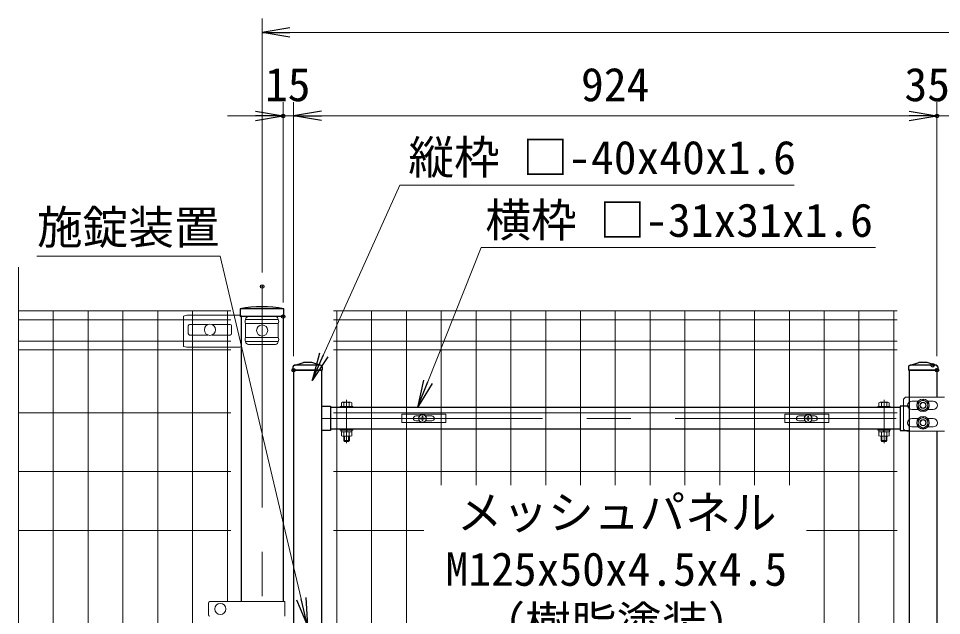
# Model space of a CAD drawing. Units: millimetres, scale not verified. Extents: x -4200 to 4200, y -2970 to 2970.
# Drawn here: x -2969 to -1643, y 790 to 1648 of the extents above; entities that cross this region are included whole.
import ezdxf
from ezdxf.enums import TextEntityAlignment as Align

# ---------------------------------------------------------------- set-up
doc = ezdxf.new("R2010")
doc.units = ezdxf.units.MM
doc.header["$LTSCALE"] = 10
doc.header["$PDMODE"] = 32
doc.header["$PDSIZE"] = 5
doc.linetypes.add('USER1', pattern=[50.8, 31.75, -6.35, 6.35, -6.35])
for name, color, linetype, lineweight in [('0-0_D-STR-TXT', 7, 'Continuous', 13), ('0-1_D-STR-DIM', 7, 'Continuous', 13), ('0-2_D-BMK', 2, 'USER1', 13), ('0-3_D-STR1', 1, 'Continuous', 25), ('0-4_D-STR3', 3, 'Continuous', 13), ('0-5_D-STR2', 7, 'Continuous', 13)]:
    doc.layers.add(name, color=color, linetype=linetype, lineweight=lineweight)
doc.layers.add('0-9_0', color=7, linetype='Continuous')
doc.layers.add('0-A_Defpoints', color=6, linetype='Continuous')
doc.styles.add('ＭＳ ゴシック', font='')
doc.styles.get('ＭＳ ゴシック').set_extended_font_data('MS Gothic')

# ---------------------------------------------------------------- blocks, each defined once
blk = doc.blocks.new('_Open')
at = {"layer": '0-9_0'}
blk.add_line((-10, 1.667), (0, 0), dxfattribs=at)
blk.add_lwpolyline([(-10, -1.667), (0, 0), (-10, 0)], dxfattribs=at)
blk = doc.blocks.new('A$Cc5bff5c2')
at = {"layer": '0-4_D-STR3'}
for p, q in [((-297.7, 60), (337.3, 60)), ((-297.7, -60), (-297.7, 60)), ((-95.2, 35), (-45.6, 35)), ((-18.5, 4.2), (-31.5, 3.9)), ((-31.5, 3.9), (-31.5, -4)), ((-4, 31.5), (-4.2, 18.5)), ((-4, 31.5), (4, 31.5)), ((4, 31.5), (4.2, 18.5)), ((18.5, 4.2), (31.5, 3.9)), ((31.5, 3.9), (31.5, -4)), ((45.6, 35), (134.8, 35)), ((-95.2, -35), (-45.6, -35)), ((-18.5, -4.2), (-31.5, -4)), ((-4, -31.5), (-4.2, -18.5)), ((18.5, -4.2), (31.5, -4)), ((45.6, -35), (134.8, -35))]:
    blk.add_line(p, q, dxfattribs=at)
for points in [[(-297.7, -60), (337.3, -60), (337.3, 60)], [(-4, -31.5), (4, -31.5), (4.2, -18.5)]]:
    blk.add_lwpolyline(points, dxfattribs=at)
for radius in [57.5, 52.5]:
    blk.add_circle((0, 0), radius, dxfattribs=at)
for centre, radius, start, end in [((-95.2, 0), 35, 90, 270), ((-19.1, 19), 14.9, 270, 0), ((19.1, 19), 14.9, 180, 270), ((134.8, 0), 35, 270, 90), ((-19.1, -19), 14.9, 0, 90), ((19.1, -19), 14.9, 90, 180)]:
    blk.add_arc(centre, radius, start, end, dxfattribs=at)
blk = doc.blocks.new('A$C5ba32ecb')
at = {"layer": '0-4_D-STR3'}
for p, q in [((-337.5, 60), (297.5, 60)), ((-337.5, -60), (-337.5, 60)), ((-135, 35), (-45.6, 35)), ((-18.5, 4.2), (-31.5, 3.9)), ((-31.5, 3.9), (-31.5, -4)), ((-4, 31.5), (-4.2, 18.5)), ((-4, 31.5), (4, 31.5)), ((4, 31.5), (4.2, 18.5)), ((18.5, 4.2), (31.5, 3.9)), ((31.5, 3.9), (31.5, -4)), ((45.6, 35), (95, 35)), ((-135, -35), (-45.6, -35)), ((-18.5, -4.2), (-31.5, -4)), ((-4, -31.5), (-4.2, -18.5)), ((18.5, -4.2), (31.5, -4)), ((45.6, -35), (95, -35))]:
    blk.add_line(p, q, dxfattribs=at)
for points in [[(-337.5, -60), (297.5, -60), (297.5, 60)], [(-4, -31.5), (4, -31.5), (4.2, -18.5)]]:
    blk.add_lwpolyline(points, dxfattribs=at)
for radius in [57.5, 52.5]:
    blk.add_circle((0, 0), radius, dxfattribs=at)
for centre, radius, start, end in [((-135, 0), 35, 90, 270), ((-19.1, 19), 14.9, 270, 0), ((19.1, 19), 14.9, 180, 270), ((95, 0), 35, 270, 90), ((-19.1, -19), 14.9, 0, 90), ((19.1, -19), 14.9, 90, 180)]:
    blk.add_arc(centre, radius, start, end, dxfattribs=at)

msp = doc.modelspace()

# ---------------------------------------------------------------- linework, layer by layer
at = {"layer": '0-0_D-STR-TXT'}
for points in [[(-1854.99, 1408.39), (-2421.5, 1408.39), (-2530.72, 1164.53)], [(-1737.95, 1318.88), (-2304.45, 1318.88), (-2381.16, 1126.1)], [(-2942.8, 1306.27), (-2679.47, 1306.27), (-2563.02, 814.61)]]:
    msp.add_lwpolyline(points, dxfattribs=at)
at = {"layer": '0-1_D-STR-DIM'}
for p, q in [((-2619.05, 1282.92), (-2619.05, 1647.68)), ((-2579.05, 1627.68), (-1624.05, 1627.68)), ((-2588.8, 1239.68), (-2588.8, 1527.68)), ((-2573.8, 1162.69), (-2573.8, 1527.68)), ((-2573.8, 1162.69), (-2573.8, 1527.68)), ((-1649.8, 1162.69), (-1649.8, 1527.68)), ((-1649.8, 1162.69), (-1649.8, 1527.68)), ((-2628.8, 1507.68), (-2668.8, 1507.68)), ((-2573.8, 1507.68), (-2588.8, 1507.68)), ((-2533.8, 1507.68), (-1689.8, 1507.68)), ((-2533.8, 1507.68), (-2493.8, 1507.68)), ((-1689.8, 1507.68), (-1729.8, 1507.68)), ((-1649.8, 1507.68), (-1614.3, 1507.68))]:
    msp.add_line(p, q, dxfattribs=at)
at = {"layer": '0-2_D-BMK'}
for p, q in [((-2619.05, 1262.92), (-2619.05, -532.89)), ((-2497.8, 1038.09), (-2497.8, 1100.18)), ((-1725.8, 1038.09), (-1725.8, 1100.18)), ((-2533.8, 1073.44), (-1689.8, 1073.44))]:
    msp.add_line(p, q, dxfattribs=at)
at = {"layer": '0-3_D-STR1'}
for p, q in [((-2587.9, 1230.68), (-2650.8, 1230.68)), ((-2587.9, 1230.68), (-2650.8, 1230.68)), ((-2650.8, 1230.68), (-2650.8, 1219.68)), ((-2587.9, 1219.68), (-2587.9, 1230.68)), ((-2587.9, 1219.68), (-2587.9, 1230.68)), ((-2587.9, 1219.68), (-2650.8, 1219.68)), ((-2649.3, 1219.68), (-2649.3, 810.43)), ((-2588.8, 1219.68), (-2588.8, 810.43)), ((-2573.1, 1149.58), (-2559.8, 1153.69)), ((-2547.8, 1153.69), (-2559.8, 1153.69)), ((-2534.49, 1149.58), (-2547.8, 1153.69)), ((-1689.1, 1149.58), (-1675.8, 1153.69)), ((-2574.8, 1147.29), (-2574.8, 1142.69)), ((-2532.8, 1142.69), (-2574.8, 1142.69)), ((-2573.8, 1142.69), (-2573.8, 740.68)), ((-2573.8, 1142.69), (-2533.8, 1142.69)), ((-2535.2, 1149.69), (-2572.4, 1149.69)), ((-2533.8, 1142.69), (-2533.8, -242.31)), ((-2532.8, 1147.29), (-2532.8, 1142.69)), ((-1690.8, 1147.29), (-1690.8, 1142.69)), ((-1690.8, 1147.29), (-1690.8, 1142.69)), ((-1648.8, 1142.69), (-1690.8, 1142.69)), ((-1689.8, 1142.69), (-1689.8, -242.31)), ((-1689.8, 1142.69), (-1649.8, 1142.69)), ((-1651.2, 1149.69), (-1688.4, 1149.69)), ((-1649.8, 1142.69), (-1649.8, 1104.19)), ((-1648.8, 1147.29), (-1648.8, 1142.69)), ((-2533.8, 1090.89), (-2520.8, 1090.89)), ((-2520.8, 1090.89), (-2520.8, 1055.99)), ((-1702.8, 1088.94), (-2520.8, 1088.94)), ((-1702.8, 1090.89), (-1702.8, 1055.99)), ((-1689.8, 1090.89), (-1702.8, 1090.89)), ((-2520.8, 1055.99), (-2533.8, 1055.99)), ((-1702.8, 1057.94), (-2520.8, 1057.94)), ((-1702.8, 1055.99), (-1689.8, 1055.99)), ((-1649.8, 1055.19), (-1649.8, -7.31))]:
    msp.add_line(p, q, dxfattribs=at)
msp.add_lwpolyline([(-1650.49, 1149.58), (-1663.8, 1153.69), (-1675.8, 1153.69)], dxfattribs=at)
for centre, radius, start, end in [((-2619.35, 1071.25), 162.5, 78.84081, 101.15919), ((-2619.35, 1071.25), 162.5, 78.84081, 101.15919), ((-2572.4, 1147.29), 2.4, 90, 180), ((-2535.2, 1147.29), 2.4, 0, 90), ((-1688.4, 1147.29), 2.4, 90, 180), ((-1688.4, 1147.29), 2.4, 90, 180), ((-1651.2, 1147.29), 2.4, 0, 90)]:
    msp.add_arc(centre, radius, start, end, dxfattribs=at)
at = {"layer": '0-4_D-STR3'}
for p, q in [((-2727.05, 1221.48), (-2732.05, 1220.48)), ((-2732.05, 1176.68), (-2732.05, 1220.48)), ((-2727.05, 1221.48), (-2651.17, 1221.48)), ((-2649.3, 1221.09), (-2651.17, 1221.48)), ((-2723.17, 1208.18), (-2696.83, 1208.18)), ((-2691.26, 1208.18), (-2665.17, 1208.18)), ((-2642.72, 1215.68), (-2595.97, 1215.68)), ((-2642.72, 1209.68), (-2595.97, 1209.68)), ((-2642.72, 1209.68), (-2642.72, 1189.68)), ((-2638.72, 1219.68), (-2599.97, 1219.68)), ((-2595.97, 1209.68), (-2595.97, 1189.68)), ((-2725.17, 1206.18), (-2725.17, 1195.18)), ((-2663.17, 1206.18), (-2663.17, 1195.18)), ((-2723.17, 1193.18), (-2696.83, 1193.18)), ((-2691.26, 1193.18), (-2665.17, 1193.18)), ((-2642.72, 1189.68), (-2595.97, 1189.68)), ((-2642.72, 1183.68), (-2595.97, 1183.68)), ((-2727.05, 1175.68), (-2732.05, 1176.68)), ((-2727.05, 1175.68), (-2651.17, 1175.68)), ((-2651.17, 1175.68), (-2649.3, 1176.61)), ((-2638.72, 1179.68), (-2599.97, 1179.68)), ((-1639.2, 1104.19), (-1693.06, 1104.19)), ((-2506.8, 1090.54), (-2506.8, 1088.94)), ((-2506.8, 1090.54), (-2488.8, 1090.54)), ((-2506.8, 1088.94), (-2488.8, 1088.94)), ((-2505.3, 1090.54), (-2505.3, 1095.99)), ((-2490.29, 1090.54), (-2505.3, 1090.54)), ((-2492.17, 1096.54), (-2503.42, 1096.54)), ((-2501.55, 1090.54), (-2501.55, 1095.99)), ((-2494.04, 1090.54), (-2494.04, 1095.99)), ((-2490.29, 1090.54), (-2490.29, 1095.99)), ((-2488.8, 1090.54), (-2488.8, 1088.94)), ((-1734.8, 1090.54), (-1734.8, 1088.94)), ((-1716.8, 1090.54), (-1734.8, 1090.54)), ((-1716.8, 1088.94), (-1734.8, 1088.94)), ((-1733.3, 1090.54), (-1733.3, 1095.99)), ((-1733.3, 1090.54), (-1718.3, 1090.54)), ((-1731.42, 1096.54), (-1720.17, 1096.54)), ((-1729.55, 1090.54), (-1729.55, 1095.99)), ((-1722.05, 1090.54), (-1722.05, 1095.99)), ((-1718.3, 1090.54), (-1718.3, 1095.99)), ((-1716.8, 1090.54), (-1716.8, 1088.94)), ((-1698.06, 1099.19), (-1698.06, 1060.19)), ((-1676.5, 1098.19), (-1686.06, 1098.19)), ((-1663.09, 1098.19), (-1655.06, 1098.19)), ((-1676.5, 1086.19), (-1686.06, 1086.19)), ((-1663.09, 1086.19), (-1655.06, 1086.19)), ((-1676.5, 1073.19), (-1686.06, 1073.19)), ((-1676.5, 1061.19), (-1686.06, 1061.19)), ((-1663.09, 1073.19), (-1655.06, 1073.19)), ((-1663.09, 1061.19), (-1655.06, 1061.19)), ((-2506.8, 1057.94), (-2506.8, 1056.34)), ((-2506.8, 1057.94), (-2488.8, 1057.94)), ((-2506.8, 1056.34), (-2488.8, 1056.34)), ((-2505.3, 1054.34), (-2505.3, 1048.39)), ((-2503.42, 1047.83), (-2492.17, 1047.83)), ((-2501.8, 1041.54), (-2501.8, 1047.83)), ((-2501.55, 1054.34), (-2501.55, 1048.39)), ((-2500.8, 1040.54), (-2500.8, 1047.83)), ((-2497.42, 1054.34), (-2498.57, 1056.34)), ((-2496.73, 1054.34), (-2497.88, 1056.34)), ((-2494.8, 1040.54), (-2494.8, 1047.83)), ((-2494.04, 1054.34), (-2494.04, 1048.39)), ((-2493.8, 1041.54), (-2493.8, 1047.83)), ((-2490.29, 1054.34), (-2490.29, 1048.39)), ((-2488.8, 1057.94), (-2488.8, 1056.34)), ((-1734.8, 1057.94), (-1734.8, 1056.34)), ((-1716.8, 1057.94), (-1734.8, 1057.94)), ((-1716.8, 1056.34), (-1734.8, 1056.34)), ((-1733.3, 1054.34), (-1733.3, 1048.39)), ((-1720.17, 1047.83), (-1731.42, 1047.83)), ((-1729.8, 1041.54), (-1729.8, 1047.83)), ((-1729.55, 1054.34), (-1729.55, 1048.39)), ((-1728.8, 1040.54), (-1728.8, 1047.83)), ((-1726.87, 1054.34), (-1725.71, 1056.34)), ((-1726.17, 1054.34), (-1725.02, 1056.34)), ((-1722.8, 1040.54), (-1722.8, 1047.83)), ((-1722.05, 1054.34), (-1722.05, 1048.39)), ((-1721.8, 1041.54), (-1721.8, 1047.83)), ((-1718.3, 1054.34), (-1718.3, 1048.39)), ((-1716.8, 1057.94), (-1716.8, 1056.34)), ((-1639.2, 1055.19), (-1693.06, 1055.19)), ((-2501.8, 1041.54), (-2500.8, 1040.54)), ((-2501.8, 1041.54), (-2493.8, 1041.54)), ((-2494.8, 1040.54), (-2500.8, 1040.54)), ((-2494.8, 1040.54), (-2493.8, 1041.54)), ((-1728.8, 1040.54), (-1729.8, 1041.54)), ((-1721.8, 1041.54), (-1729.8, 1041.54)), ((-1728.8, 1040.54), (-1722.8, 1040.54)), ((-1721.8, 1041.54), (-1722.8, 1040.54)), ((-2586.5, 810.43), (-2694.04, 810.43)), ((-2586.5, 810.43), (-2586.5, 789.43)), ((-2696.04, 808.43), (-2696.04, 791.43))]:
    msp.add_line(p, q, dxfattribs=at)
for points in [[(-1669.8, 1100.29), (-1676.81, 1096.24), (-1676.81, 1088.14), (-1669.8, 1084.09), (-1662.78, 1088.14), (-1662.78, 1096.24)], [(-1669.8, 1075.29), (-1676.81, 1071.24), (-1676.81, 1063.14), (-1669.8, 1059.09), (-1662.78, 1063.14), (-1662.78, 1071.24)]]:
    msp.add_lwpolyline(points, close=True, dxfattribs=at)
for points in [[(-2490.1, 1054.34), (-2505.5, 1054.34), (-2505.5, 1056.34)], [(-2490.1, 1054.34), (-2490.1, 1056.34), (-2505.5, 1056.34)], [(-1733.5, 1054.34), (-1718.1, 1054.34), (-1718.1, 1056.34)], [(-1733.5, 1054.34), (-1733.5, 1056.34), (-1718.1, 1056.34)]]:
    msp.add_lwpolyline(points, dxfattribs=at)
for centre, radius in [((-2694.05, 1200.68), 8), ((-2619.05, 1199.68), 8), ((-1669.8, 1092.19), 9), ((-1669.8, 1092.19), 9), ((-1669.8, 1092.19), 7.03), ((-1669.8, 1092.19), 4.5), ((-1669.8, 1092.19), 4), ((-1669.8, 1092.19), 4), ((-1669.8, 1067.19), 9), ((-1669.8, 1067.19), 9), ((-1669.8, 1067.19), 7.03), ((-1669.8, 1067.19), 4.5), ((-1669.8, 1067.19), 4), ((-1669.8, 1067.19), 4), ((-2679.05, 799.93), 8)]:
    msp.add_circle(centre, radius, dxfattribs=at)
for centre, radius, start, end in [((-2723.17, 1206.18), 2, 90, 180), ((-2665.17, 1206.18), 2, 0, 90), ((-2637.47, 1212.68), 6.05, 150.26731, 209.73269), ((-2638.72, 1215.68), 4, 90, 180), ((-2599.97, 1215.68), 4, 0, 90), ((-2601.23, 1212.68), 6.05, 330.26731, 29.73269), ((-2723.17, 1195.18), 2, 180, 270), ((-2665.17, 1195.18), 2, 270, 0), ((-2637.45, 1186.68), 6.07, 150.37394, 209.62606), ((-2638.72, 1183.68), 4, 180, 270), ((-2599.97, 1183.68), 4, 270, 0), ((-2601.25, 1186.68), 6.07, 330.37394, 29.62606), ((-1693.06, 1099.19), 5, 90, 180), ((-2503.42, 1093.08), 3.46, 57.13278, 122.86722), ((-2497.8, 1083.55), 12.99, 73.22135, 106.77865), ((-2492.17, 1093.08), 3.46, 57.13278, 122.86722), ((-1731.42, 1093.08), 3.46, 57.13278, 122.86722), ((-1725.8, 1083.55), 12.99, 73.22135, 106.77865), ((-1720.17, 1093.08), 3.46, 57.13278, 122.86722), ((-1686.06, 1092.19), 6, 90, 270), ((-1655.06, 1092.19), 6, 270, 90), ((-1686.06, 1067.19), 6, 90, 270), ((-1655.06, 1067.19), 6, 270, 90), ((-2503.42, 1051.29), 3.46, 237.13278, 302.86722), ((-2497.8, 1060.83), 12.99, 253.22135, 286.77865), ((-2492.17, 1051.29), 3.46, 237.13278, 302.86722), ((-1731.42, 1051.29), 3.46, 237.13278, 302.86722), ((-1725.8, 1060.83), 12.99, 253.22135, 286.77865), ((-1720.17, 1051.29), 3.46, 237.13278, 302.86722), ((-1693.06, 1060.19), 5, 180, 270), ((-2694.04, 808.43), 2, 90, 180), ((-2694.04, 791.43), 2, 180, 270)]:
    msp.add_arc(centre, radius, start, end, dxfattribs=at)
at = {"layer": '0-5_D-STR2'}
for p, q in [((-2969.05, 518.34), (-2969.05, 1290.68)), ((-2664.05, 1227.68), (-2969.05, 1227.68)), ((-2919.05, -242.32), (-2919.05, 1227.68)), ((-2869.05, -242.32), (-2869.05, 1227.68)), ((-2819.05, -242.32), (-2819.05, 1227.68)), ((-2769.05, -242.32), (-2769.05, 1227.68)), ((-2719.05, -242.32), (-2719.05, 1227.68)), ((-2669.05, 810.43), (-2669.05, 1227.68)), ((-1706.8, 1227.68), (-2516.8, 1227.68)), ((-2511.8, -242.32), (-2511.8, 1227.68)), ((-2461.8, -242.32), (-2461.8, 1227.68)), ((-2411.8, -242.32), (-2411.8, 1227.68)), ((-2361.8, 977.68), (-2361.8, 1227.68)), ((-2311.8, 977.68), (-2311.8, 1227.68)), ((-2261.8, 977.68), (-2261.8, 1227.68)), ((-2211.8, 977.68), (-2211.8, 1227.68)), ((-2161.8, 977.68), (-2161.8, 1227.68)), ((-2111.8, 977.68), (-2111.8, 1227.68)), ((-2061.8, 977.68), (-2061.8, 1227.68)), ((-2011.8, 977.68), (-2011.8, 1227.68)), ((-1961.8, 977.68), (-1961.8, 1227.68)), ((-1911.8, 977.68), (-1911.8, 1227.68)), ((-1861.8, 977.68), (-1861.8, 1227.68)), ((-1811.8, -242.32), (-1811.8, 1227.68)), ((-1761.8, -242.32), (-1761.8, 1227.68)), ((-1711.8, -242.32), (-1711.8, 1227.68)), ((-2664.05, 1214.81), (-2969.05, 1214.81)), ((-1706.8, 1214.81), (-2516.8, 1214.81)), ((-2664.05, 1184.56), (-2969.05, 1184.56)), ((-1706.8, 1184.56), (-2516.8, 1184.56)), ((-2664.05, 1171.68), (-2969.05, 1171.68)), ((-1706.8, 1171.68), (-2516.8, 1171.68)), ((-2664.05, 1081.68), (-2969.05, 1081.68)), ((-1706.8, 1081.68), (-2516.8, 1081.68)), ((-2664.05, 997.18), (-2969.05, 997.18)), ((-1706.8, 997.18), (-2516.8, 997.18)), ((-2664.05, 912.68), (-2969.05, 912.68)), ((-2387.05, 912.68), (-2516.8, 912.68)), ((-1706.8, 912.68), (-1837.05, 912.68))]:
    msp.add_line(p, q, dxfattribs=at)
at = {"layer": '0-A_Defpoints'}
for p in [(-2588.8, 1507.68), (-1649.8, 1507.68), (-2619.05, 1262.92), (-2588.8, 1219.68), (-2573.8, 1142.69), (-1655.93, 1149.69), (-1649.8, 1142.69)]:
    msp.add_point(p, dxfattribs=at)

# ---------------------------------------------------------------- block references
at = {"layer": '0-0_D-STR-TXT', "xscale": 4, "yscale": 4}
for p, rotation in [((-2547.07, 1128.03), 245.87202), ((-2395.95, 1088.94), 248.30114), ((-2553.8, 775.68), 283.32537)]:
    msp.add_blockref('_Open', p, dxfattribs=dict(at, rotation=rotation))
at = {"layer": '0-1_D-STR-DIM', "xscale": 4, "yscale": 4, "rotation": 180}
for p in [(-2619.05, 1627.68), (-2573.8, 1507.68), (-2573.8, 1507.68)]:
    msp.add_blockref('_Open', p, dxfattribs=at)
at = {"layer": '0-1_D-STR-DIM', "xscale": 4, "yscale": 4}
for p in [(-2588.8, 1507.68), (-1649.8, 1507.68), (-1649.8, 1507.68)]:
    msp.add_blockref('_Open', p, dxfattribs=at)
at = {"layer": '0-4_D-STR3', "xscale": 0.1, "yscale": 0.1}
for name, p in [('A$Cc5bff5c2', (-2388.79, 1073.44)), ('A$C5ba32ecb', (-1834.8, 1073.44))]:
    msp.add_blockref(name, p, dxfattribs=at)

# ---------------------------------------------------------------- texts
at = {"layer": '0-0_D-STR-TXT', "style": 'ＭＳ ゴシック'}
for s, p in [('縦枠 □-40x40x1.6 ', (-2408.98, 1409.71)), ('施錠装置', (-2942.5, 1309.48)), ('横枠 □-31x31x1.6', (-2298.42, 1319.67)), ('メッシュパネル', (-2339.46, 900.08)), ('M125x50x4.5x4.5', (-2355.7, 818.69)), ('（樹脂塗装）', (-2306.97, 741.35))]:
    msp.add_text(s, height=48.09, dxfattribs=at).set_placement(p, align=Align.BOTTOM_LEFT)
at = {"layer": '0-1_D-STR-DIM', "style": 'ＭＳ ゴシック'}
for s, p in [('15', (-2615.05, 1514.43)), ('924', (-2161.05, 1514.43)), ('35.5', (-1696.52, 1514.43))]:
    msp.add_text(s, height=48.09, dxfattribs=at).set_placement(p, align=Align.BOTTOM_LEFT)

doc.saveas('drawing.dxf')
